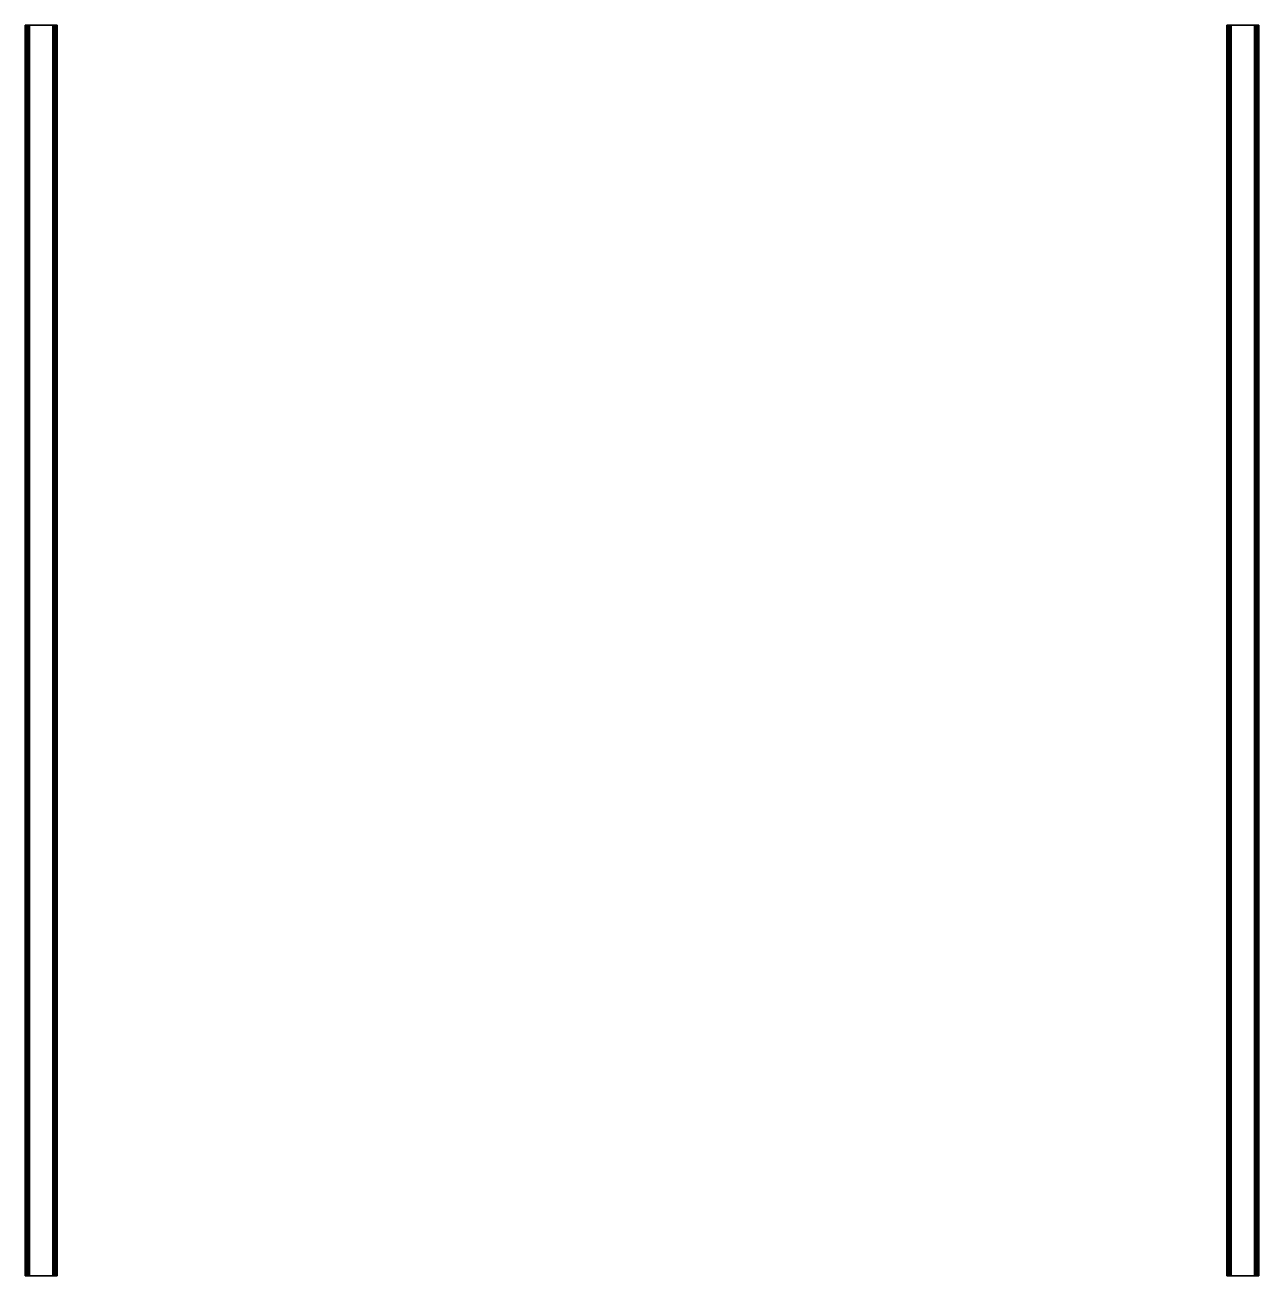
# Model space of a CAD drawing. Extents: x 0 to 500, y -507 to 0.
import ezdxf

# ---------------------------------------------------------------- set-up
doc = ezdxf.new("R2010")
doc.units = 0
doc.layers.add('ACESSORIO', color=254, linetype='CONTINUOUS')

msp = doc.modelspace()

# ---------------------------------------------------------------- meshes
at = {"layer": 'ACESSORIO'}
mesh = msp.add_polymesh((2, 61), dxfattribs=at)
for k, corner in enumerate([(13, -507.09, 31.9), (13, -507.09, 35.2), (13, 0, 35.2), (12.82, 0, 36.22), (12.55, 0, 36.66), (12.17, 0, 37.02), (11.21, 0, 37.4), (11.21, -507.09, 37.4), (1.8, -507.09, 37.4), (1.8, 0, 37.4), (0.84, 0, 37.02), (0.46, 0, 36.66), (0.18, 0, 36.22), (0, 0, 35.2), (0, -507.09, 35.2), (0, -507.09, 2.2), (0, 0, 2.2), (0.17, 0, 1.18), (0.45, 0, 0.73), (0.83, 0, 0.37), (1.8, 0), (1.8, -507.09), (11.21, -507.09), (11.21, 0), (12.17, 0, 0.38), (12.55, 0, 0.74), (12.83, 0, 1.18), (13, 0, 2.2), (13, -507.09, 2.2), (13, -507.09, 4.4), (12.11, -507.09, 4.4), (12.11, -507.09, 2.2), (12.11, 0, 2.2), (12.02, 0, 1.69), (11.88, 0, 1.47), (11.69, 0, 1.29), (11.21, 0, 1.1), (11.21, -507.09, 1.1), (1.8, -507.09, 1.1), (1.8, 0, 1.1), (1.31, 0, 1.28), (1.12, 0, 1.46), (0.99, 0, 1.69), (0.91, 0, 2.2), (0.91, -507.09, 2.2), (0.91, -507.09, 35.2), (0.91, 0, 35.46), (0.99, 0, 35.71), (1.12, 0, 35.94), (1.31, 0, 36.12), (1.54, 0, 36.24), (1.8, -507.09, 36.3), (11.21, -507.09, 36.3), (11.21, 0, 36.3), (11.69, 0, 36.11), (11.88, 0, 35.93), (12.02, 0, 35.71), (12.11, 0, 35.2), (12.11, -507.09, 35.2), (12.11, -507.09, 31.9), (13, -507.09, 31.9), (13, 0, 31.9), (13, 0, 35.2), (13, -507.09, 35.2), (12.82, -507.09, 36.22), (12.55, -507.09, 36.66), (12.17, -507.09, 37.02), (11.21, -507.09, 37.4), (11.21, 0, 37.4), (1.8, 0, 37.4), (1.8, -507.09, 37.4), (0.84, -507.09, 37.02), (0.46, -507.09, 36.66), (0.18, -507.09, 36.22), (0, -507.09, 35.2), (0, 0, 35.2), (0, 0, 2.2), (0, -507.09, 2.2), (0.17, -507.09, 1.18), (0.45, -507.09, 0.73), (0.83, -507.09, 0.37), (1.8, -507.09), (1.8, 0), (11.21, 0), (11.21, -507.09), (12.17, -507.09, 0.38), (12.55, -507.09, 0.74), (12.83, -507.09, 1.18), (13, -507.09, 2.2), (13, 0, 2.2), (13, 0, 4.4), (12.11, 0, 4.4), (12.11, 0, 2.2), (12.11, -507.09, 2.2), (12.02, -507.09, 1.69), (11.88, -507.09, 1.47), (11.69, -507.09, 1.29), (11.21, -507.09, 1.1), (11.21, 0, 1.1), (1.8, 0, 1.1), (1.8, -507.09, 1.1), (1.31, -507.09, 1.28), (1.12, -507.09, 1.46), (0.99, -507.09, 1.69), (0.91, -507.09, 2.2), (0.91, 0, 2.2), (0.91, 0, 35.2), (0.91, -507.09, 35.2), (0.99, -507.09, 35.71), (1.12, -507.09, 35.94), (1.31, -507.09, 36.12), (1.8, -507.09, 36.3), (1.8, 0, 36.3), (11.21, 0, 36.3), (11.21, -507.09, 36.3), (11.69, -507.09, 36.11), (11.88, -507.09, 35.93), (12.02, -507.09, 35.71), (12.11, -507.09, 35.2), (12.11, 0, 35.2), (12.11, 0, 31.9), (13, 0, 31.9)]):
    mesh.set_mesh_vertex(divmod(k, 61), corner)
mesh = msp.add_polymesh((2, 61), dxfattribs=at)
for k, corner in enumerate([(487, -507.09, 31.9), (487, -507.09, 35.2), (487, 0, 35.2), (487.18, 0, 36.22), (487.45, 0, 36.66), (487.83, 0, 37.02), (488.79, 0, 37.4), (488.79, -507.09, 37.4), (498.2, -507.09, 37.4), (498.2, 0, 37.4), (499.16, 0, 37.02), (499.54, 0, 36.66), (499.82, 0, 36.22), (500, 0, 35.2), (500, -507.09, 35.2), (500, -507.09, 2.2), (500, 0, 2.2), (499.83, 0, 1.18), (499.55, 0, 0.73), (499.17, 0, 0.37), (498.2, 0), (498.2, -507.09), (488.79, -507.09), (488.79, 0), (487.83, 0, 0.38), (487.45, 0, 0.74), (487.17, 0, 1.18), (487, 0, 2.2), (487, -507.09, 2.2), (487, -507.09, 4.4), (487.89, -507.09, 4.4), (487.89, -507.09, 2.2), (487.89, 0, 2.2), (487.98, 0, 1.69), (488.12, 0, 1.47), (488.31, 0, 1.29), (488.79, 0, 1.1), (488.79, -507.09, 1.1), (498.2, -507.09, 1.1), (498.2, 0, 1.1), (498.69, 0, 1.28), (498.88, 0, 1.46), (499.01, 0, 1.69), (499.09, 0, 2.2), (499.09, -507.09, 2.2), (499.09, -507.09, 35.2), (499.09, 0, 35.46), (499.01, 0, 35.71), (498.88, 0, 35.94), (498.69, 0, 36.12), (498.46, 0, 36.24), (498.2, -507.09, 36.3), (488.79, -507.09, 36.3), (488.79, 0, 36.3), (488.31, 0, 36.11), (488.12, 0, 35.93), (487.98, 0, 35.71), (487.89, 0, 35.2), (487.89, -507.09, 35.2), (487.89, -507.09, 31.9), (487, -507.09, 31.9), (487, 0, 31.9), (487, 0, 35.2), (487, -507.09, 35.2), (487.18, -507.09, 36.22), (487.45, -507.09, 36.66), (487.83, -507.09, 37.02), (488.79, -507.09, 37.4), (488.79, 0, 37.4), (498.2, 0, 37.4), (498.2, -507.09, 37.4), (499.16, -507.09, 37.02), (499.54, -507.09, 36.66), (499.82, -507.09, 36.22), (500, -507.09, 35.2), (500, 0, 35.2), (500, 0, 2.2), (500, -507.09, 2.2), (499.83, -507.09, 1.18), (499.55, -507.09, 0.73), (499.17, -507.09, 0.37), (498.2, -507.09), (498.2, 0), (488.79, 0), (488.79, -507.09), (487.83, -507.09, 0.38), (487.45, -507.09, 0.74), (487.17, -507.09, 1.18), (487, -507.09, 2.2), (487, 0, 2.2), (487, 0, 4.4), (487.89, 0, 4.4), (487.89, 0, 2.2), (487.89, -507.09, 2.2), (487.98, -507.09, 1.69), (488.12, -507.09, 1.47), (488.31, -507.09, 1.29), (488.79, -507.09, 1.1), (488.79, 0, 1.1), (498.2, 0, 1.1), (498.2, -507.09, 1.1), (498.69, -507.09, 1.28), (498.88, -507.09, 1.46), (499.01, -507.09, 1.69), (499.09, -507.09, 2.2), (499.09, 0, 2.2), (499.09, 0, 35.2), (499.09, -507.09, 35.2), (499.01, -507.09, 35.71), (498.88, -507.09, 35.94), (498.69, -507.09, 36.12), (498.2, -507.09, 36.3), (498.2, 0, 36.3), (488.79, 0, 36.3), (488.79, -507.09, 36.3), (488.31, -507.09, 36.11), (488.12, -507.09, 35.93), (487.98, -507.09, 35.71), (487.89, -507.09, 35.2), (487.89, 0, 35.2), (487.89, 0, 31.9), (487, 0, 31.9)]):
    mesh.set_mesh_vertex(divmod(k, 61), corner)

doc.saveas('drawing.dxf')
